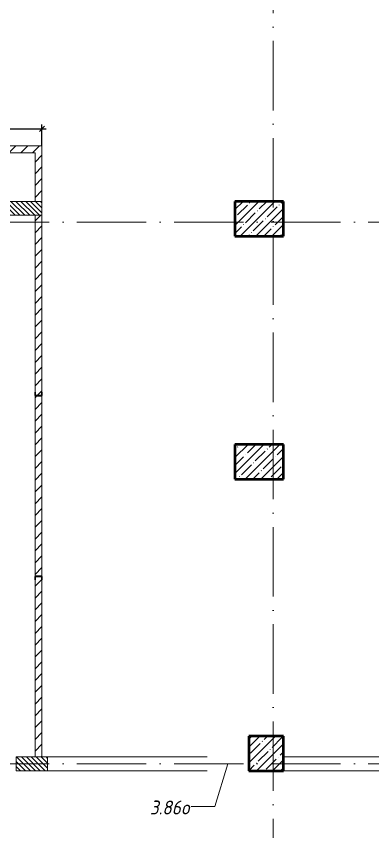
# Model space of a CAD drawing. Header units: millimetres. Extents: x -537608 to 253996, y -217170 to 186033.
# Drawn here: x -93285 to -88148, y 148844 to 160586 of the extents above; entities that cross this region are included whole.
import ezdxf

# ---------------------------------------------------------------- set-up
doc = ezdxf.new("R2010")
doc.units = ezdxf.units.MM
doc.linetypes.add('50_200_ШТРИХ_1Т_ш5_п1_п1_', pattern=[1400, 1000, -200, 0, -200])
for name, color, linetype, lineweight in [('A-____-____-DIMS', 7, 'Continuous', 9), ('A-GENM-____-MCUT', 7, 'Continuous', 25), ('A-GENM-____-OTLN-1', 7, 'Continuous', 25), ('A-GLAZ-____-IDEN', 7, 'Continuous', 9), ('A-WALL-____-MCUT', 7, 'Continuous', 13), ('A-WALL-____-PATT-1', 7, 'Continuous', 9), ('A-WALL-FNSH-MCUT-1', 7, 'Continuous', 9), ('I-WALL-____-OTLN', 7, 'Continuous', 9), ('S-COLS-____-MCUT', 7, 'Continuous', 50), ('S-COLS-____-OTLN', 7, 'Continuous', 9), ('S-GRID-____-OTLN-1', 7, '50_200_ШТРИХ_1Т_ш5_п1_п1_', 9)]:
    doc.layers.add(name, color=color, linetype=linetype, lineweight=lineweight)
doc.styles.add('ISOCPEUR_I_11', font='isocpeui.ttf', dxfattribs={"width": 0.9, "height": 200})
doc.styles.add('ISOCPEUR_I_7', font='isocpeui.ttf', dxfattribs={"width": 0.9, "height": 90})
doc.dimstyles.new('ISO-1_8_0_9К_СРЕДНИЙ_Кладочные_1', dxfattribs={"dimscale": 304.8, "dimtxt": 89.638306, "dimasz": 0.246063, "dimexe": 0.19685, "dimexo": 0, "dimgap": 0, "dimtad": 1, "dimdec": 3, "dimrnd": 0.001, "dimdsep": 46, "dimtxsty": 'ISOCPEUR_I_7', "dimblk1": 'OBLIQUE', "dimblk2": 'OBLIQUE', "dimsah": 1, "dimcen": 0.09, "dimdle": 0.19685, "dimazin": 0, "dimtfac": 1, "dimtdec": 4, "dimtix": 1, "dimtmove": 0, "dimatfit": 3, "dimfxl": 1, "dimtvp": 1, "dimtolj": 1, "dimtzin": 0, "dimarcsym": 2})
pattern_1 = [(135, (-178684.97, 94540.114), (-35.35534, -35.35534), [])]
pattern_2 = [(45, (-178684.97, 94540.11), (-84.85281, 84.85281), [])]

# ---------------------------------------------------------------- blocks, each defined once
blk = doc.blocks.new('BSC_Колонна _Прямоугольная - 500х500-V95-АР1_План отверстий 3 этажа в осях 1-64_Ю-ЯЯ')
at = {"layer": 'S-COLS-____-OTLN'}
h = blk.add_hatch(dxfattribs=at)
h.set_pattern_fill('FP_100', color=256, style=0, pattern_type=2)
h.set_pattern_definition([(315, (-55431.04, 89000), (114.04925, 114.04925), []), (315, (-55431.04, 88885.95), (114.04925, 114.04925), [201.613, -40.323, 3.353, -36.97])])
h.paths.add_polyline_path([(-250, 250), (-250, -250), (250, -250), (250, 250)], flags=0)
at = {"layer": 'S-COLS-____-MCUT'}
for p, q in [((250, 250), (-250, 250)), ((-250, 250), (-250, -250)), ((250, -250), (250, 250)), ((-250, -250), (250, -250))]:
    blk.add_line(p, q, dxfattribs=at)
blk = doc.blocks.new('BSC_Колонна _Прямоугольная - 500х700-V124-АР1_План отверстий 3 этажа в осях 1-64_Ю-ЯЯ')
at = {"layer": 'S-COLS-____-OTLN'}
h = blk.add_hatch(dxfattribs=at)
h.set_pattern_fill('FP_129', color=256, style=0, pattern_type=2)
h.set_pattern_definition([(315, (-63131.04, 88900), (114.04925, 114.04925), []), (315, (-63131.04, 88785.95), (114.04925, 114.04925), [201.613, -40.323, 3.353, -36.97])])
h.paths.add_polyline_path([(-250, 350), (-250, -350), (250, -350), (250, 350)], flags=0)
at = {"layer": 'S-COLS-____-MCUT'}
for p, q in [((250, 350), (-250, 350)), ((-250, 350), (-250, -350)), ((250, -350), (250, 350)), ((-250, -350), (250, -350))]:
    blk.add_line(p, q, dxfattribs=at)
blk = doc.blocks.new('BSC_Колонна _Прямоугольная - 500х700-V127-АР1_План отверстий 3 этажа в осях 1-64_Ю-ЯЯ')
at = {"layer": 'S-COLS-____-OTLN'}
h = blk.add_hatch(dxfattribs=at)
h.set_pattern_fill('FP_132', color=256, style=0, pattern_type=2)
h.set_pattern_definition([(315, (-59631.04, 88900), (114.04925, 114.04925), []), (315, (-59631.04, 88785.95), (114.04925, 114.04925), [201.613, -40.323, 3.353, -36.97])])
h.paths.add_polyline_path([(-250, 350), (-250, -350), (250, -350), (250, 350)], flags=0)
at = {"layer": 'S-COLS-____-MCUT'}
for p, q in [((250, 350), (-250, 350)), ((-250, 350), (-250, -350)), ((250, -350), (250, 350)), ((-250, -350), (250, -350))]:
    blk.add_line(p, q, dxfattribs=at)
blk = doc.blocks.new('154_Фахверк_СКБ_Швеллер - Тип_100_3960-28318856-АР1_План отверстий 3 этажа в осях 1-64_Ю-ЯЯ')
at = {"layer": 'A-GENM-____-MCUT'}
for p, q in [((175, 50), (125, 50)), ((125, 50), (125, -50)), ((128, 47), (175, 47)), ((128, -47), (128, 47)), ((175, 47), (175, 50)), ((125, -50), (175, -50)), ((175, -47), (128, -47)), ((175, -50), (175, -47))]:
    blk.add_line(p, q, dxfattribs=at)
blk = doc.blocks.new('_Oblique')
at = {"color": 0, "linetype": 'ByBlock', "lineweight": -2}
blk.add_line((-0.5, -0.5), (0.5, 0.5), dxfattribs=at)
blk = doc.blocks.new('*D1086')
at = {"layer": 'A-____-____-DIMS', "color": 0, "lineweight": -2, "transparency": 16777216}
for p, q in [((-95210, 158771), (-95210, 159026)), ((-92915, 158721), (-92915, 159026)), ((-95270, 158966), (-92855, 158966))]:
    blk.add_line(p, q, dxfattribs=at)
at = {"layer": 'Defpoints', "color": 0, "transparency": 16777216}
for p in [(-92915, 158966), (-95210, 158771), (-92915, 158721)]:
    blk.add_point(p, dxfattribs=at)
at = {"layer": 'A-____-____-DIMS', "color": 0, "lineweight": -2, "transparency": 16777216, "xscale": 75, "yscale": 75, "zscale": 75, "rotation": 180}
blk.add_blockref('_Oblique', (-95210, 158966), dxfattribs=at)
at = {"layer": 'A-____-____-DIMS', "color": 0, "lineweight": -2, "transparency": 16777216, "xscale": 75, "yscale": 75, "zscale": 75}
blk.add_blockref('_Oblique', (-92915, 158966), dxfattribs=at)
at = {"layer": 'A-____-____-DIMS', "color": 0, "transparency": 16777216, "insert": (-94062, 159011), "char_height": 90, "width": 546.1, "attachment_point": 5, "style": 'ISOCPEUR_I_7'}
blk.add_mtext('\\A1;2295', dxfattribs=at)

msp = doc.modelspace()

# ---------------------------------------------------------------- hatches: boundary and pattern name
at = {"layer": 'A-WALL-____-PATT-1'}
h = msp.add_hatch(dxfattribs=at)
h.set_pattern_fill('FP_7', color=256, style=0, pattern_type=2)
h.set_pattern_definition(pattern_2)
h.paths.add_polyline_path([(-93014.9702, 158621.1558), (-93014.9702, 158721.1558), (-95159.9702, 158721.1558), (-95159.9702, 158718.1558), (-95206.9702, 158718.1558), (-95206.9702, 158624.1558), (-95159.9702, 158624.1558), (-95159.9702, 158621.1558), (-93860.7103, 158621.1558)], flags=0)
h.paths.add_polyline_path([(-98234.9702, 158621.1558), (-98234.9702, 158624.1558), (-98187.9702, 158624.1558), (-98187.9702, 158718.1558), (-98234.9702, 158718.1558), (-98234.9702, 158721.1558), (-100284.9702, 158721.1558), (-100284.9702, 158621.1558), (-99163.1032, 158621.1558)], flags=0)
h.paths.add_polyline_path([(-98184.9702, 158621.1558), (-96459.9702, 158621.1558), (-96459.9702, 158721.1558), (-98184.9702, 158721.1558), (-98184.9702, 158624.1558)], flags=0)
h.paths.add_polyline_path([(-102334.9702, 158621.1558), (-100334.9702, 158621.1558), (-100334.9702, 158624.1558), (-100287.9702, 158624.1558), (-100287.9702, 158718.1558), (-100334.9702, 158718.1558), (-100334.9702, 158721.1558), (-102334.9702, 158721.1558)], flags=0)
h = msp.add_hatch(dxfattribs=at)
h.set_pattern_fill('FP_7', color=256, style=0, pattern_type=2)
h.set_pattern_definition(pattern_2)
h.paths.add_polyline_path([(-92914.9702, 157921.1558), (-92914.9702, 158721.1558), (-93014.9702, 158721.1558), (-93014.9702, 157921.1558)], flags=0)
h = msp.add_hatch(dxfattribs=at)
h.set_pattern_fill('FP_9', color=256, style=0, pattern_type=2)
h.set_pattern_definition(pattern_1)
h.paths.add_polyline_path([(-92914.9702, 157721.1558), (-92914.9702, 157921.1558), (-95184.9702, 157921.1558), (-95184.9702, 157721.1558), (-93860.7103, 157721.1558)], flags=0)
h = msp.add_hatch(dxfattribs=at)
h.set_pattern_fill('FP_7', color=256, style=0, pattern_type=2)
h.set_pattern_definition(pattern_2)
h.paths.add_polyline_path([(-92914.9702, 149921.1558), (-92914.9702, 152471.1558), (-92917.9702, 152471.1558), (-92917.9702, 152518.1558), (-93011.9702, 152518.1558), (-93011.9702, 152471.1558), (-93014.9702, 152471.1558), (-93014.9702, 149921.1558), (-92917.9702, 149921.1558)], flags=0)
h.paths.add_polyline_path([(-92914.9702, 152521.1558), (-92914.9702, 155121.1558), (-93014.9702, 155121.1558), (-93014.9702, 152521.1558), (-92917.9702, 152521.1558)], flags=0)
h.paths.add_polyline_path([(-92917.9702, 155124.1558), (-92917.9702, 155171.1558), (-92914.9702, 155171.1558), (-92914.9702, 157721.1558), (-93014.9702, 157721.1558), (-93014.9702, 155171.1558), (-93011.9702, 155171.1558), (-93011.9702, 155124.1558)], flags=0)
h = msp.add_hatch(dxfattribs=at)
h.set_pattern_fill('FP_9', color=256, style=0, pattern_type=2)
h.set_pattern_definition(pattern_1)
h.paths.add_polyline_path([(-92834.9702, 149721.1558), (-92834.9702, 149921.1558), (-93284.9702, 149921.1558), (-93284.9702, 149721.1558)], flags=0)
h.paths.add_polyline_path([(-95059.9702, 149721.1558), (-94990.9702, 149721.1558), (-94990.9702, 149790.1558), (-94984.9702, 149790.1558), (-94984.9702, 149852.1558), (-94990.9702, 149852.1558), (-94990.9702, 149921.1558), (-95284.9702, 149921.1558), (-95284.9702, 149721.1558)], flags=0)

# ---------------------------------------------------------------- linework, layer by layer
at = {"layer": 'A-GLAZ-____-IDEN'}
for p, q in [((-90236.3741, 149821.1558), (-90421.3226, 149204.6341)), ((-90421.3226, 149204.6341), (-90764.7987, 149204.6341))]:
    msp.add_line(p, q, dxfattribs=at)
at = {"layer": 'A-WALL-____-MCUT'}
for p, q in [((-92914.9702, 157921.1558), (-95184.9702, 157921.1558)), ((-92914.9702, 157721.1558), (-92914.9702, 157921.1558)), ((-95184.9702, 157721.1558), (-92914.9702, 157721.1558)), ((-92834.9702, 149921.1558), (-93284.9702, 149921.1558)), ((-93284.9702, 149921.1558), (-93284.9702, 149721.1558)), ((-92834.9702, 149721.1558), (-92834.9702, 149921.1558)), ((-93284.9702, 149721.1558), (-92834.9702, 149721.1558))]:
    msp.add_line(p, q, dxfattribs=at)
at = {"layer": 'A-WALL-FNSH-MCUT-1'}
for p, q in [((-92914.9702, 158721.1558), (-95159.9702, 158721.1558)), ((-92914.9702, 157921.1558), (-92914.9702, 158721.1558)), ((-95159.9702, 158621.1558), (-93014.9702, 158621.1558)), ((-93014.9702, 158621.1558), (-93014.9702, 157921.1558)), ((-93014.9702, 157721.1558), (-93014.9702, 155171.1558)), ((-92914.9702, 155171.1558), (-92914.9702, 157721.1558)), ((-93014.9702, 155121.1558), (-93014.9702, 152521.1558)), ((-92914.9702, 152521.1558), (-92914.9702, 155121.1558)), ((-93014.9702, 152471.1558), (-93014.9702, 149921.1558)), ((-92914.9702, 149921.1558), (-92914.9702, 152471.1558))]:
    msp.add_line(p, q, dxfattribs=at)
at = {"layer": 'I-WALL-____-OTLN'}
for p, q in [((-92834.9702, 149921.1558), (-90536.3741, 149921.1558)), ((-89936.3741, 149921.1558), (-89934.9702, 149921.1558)), ((-89434.9702, 149921.1558), (-85434.9702, 149921.1558)), ((-90536.3741, 149721.1558), (-92834.9702, 149721.1558)), ((-89934.9702, 149721.1558), (-89936.3741, 149721.1558)), ((-85434.9702, 149721.1558), (-89434.9702, 149721.1558))]:
    msp.add_line(p, q, dxfattribs=at)
at = {"layer": 'S-GRID-____-OTLN-1'}
for p, q in [((-89584.9702, 185432.9652), (-89584.9702, 134521.1558)), ((-74610.5636, 157621.1558), (-183353.7404, 157621.1558)), ((-74610.5636, 149821.1558), (-183353.7404, 149821.1558))]:
    msp.add_line(p, q, dxfattribs=at)

# ---------------------------------------------------------------- block references
at = {"layer": 'A-GENM-____-OTLN-1'}
for p, rotation in [((-92964.9702, 154996.1558), 89.99999999999987), ((-92964.9702, 152646.1558), 269.9999999999998)]:
    msp.add_blockref('154_Фахверк_СКБ_Швеллер - Тип_100_3960-28318856-АР1_План отверстий 3 этажа в осях 1-64_Ю-ЯЯ', p, dxfattribs=dict(at, rotation=rotation))
at = {"layer": 'S-COLS-____-OTLN', "rotation": 89.9999999999999}
for name, p in [('BSC_Колонна _Прямоугольная - 500х700-V124-АР1_План отверстий 3 этажа в осях 1-64_Ю-ЯЯ', (-89784.9702, 157671.1558)), ('BSC_Колонна _Прямоугольная - 500х700-V127-АР1_План отверстий 3 этажа в осях 1-64_Ю-ЯЯ', (-89784.9702, 154171.1558)), ('BSC_Колонна _Прямоугольная - 500х500-V95-АР1_План отверстий 3 этажа в осях 1-64_Ю-ЯЯ', (-89684.9702, 149971.1558))]:
    msp.add_blockref(name, p, dxfattribs=at)

# ---------------------------------------------------------------- texts
at = {"layer": 'A-GLAZ-____-IDEN', "char_height": 200, "attachment_point": 1, "style": 'ISOCPEUR_I_11'}
for s, insert, width in [('3.86', (-91360.2532, 149292.2487), 548.35425), ('\\fISOCPEUR|b0|i1|c204|p34|;\\W.9;о', (-90907.8157, 149292.2487), 158.734125)]:
    msp.add_mtext(s, dxfattribs=dict(at, insert=insert, width=width))

# ---------------------------------------------------------------- dimensions: what is measured, and where the dimension line sits
at = {"layer": 'A-____-____-DIMS'}
dim = msp.add_linear_dim(base=(-92914.9702, 158966.0813), p1=(-95209.9702, 158771.1558), p2=(-92914.9702, 158721.1558), dimstyle='ISO-1_8_0_9К_СРЕДНИЙ_Кладочные_1', override={"dimpost": '<>', "dimfxl": 2295.544598}, dxfattribs=at)
dim.commit()
dim.dimension.update_dxf_attribs({"geometry": '*D1086', "text_midpoint": (-94062.4702, 159011.0813)})

doc.saveas('drawing.dxf')
